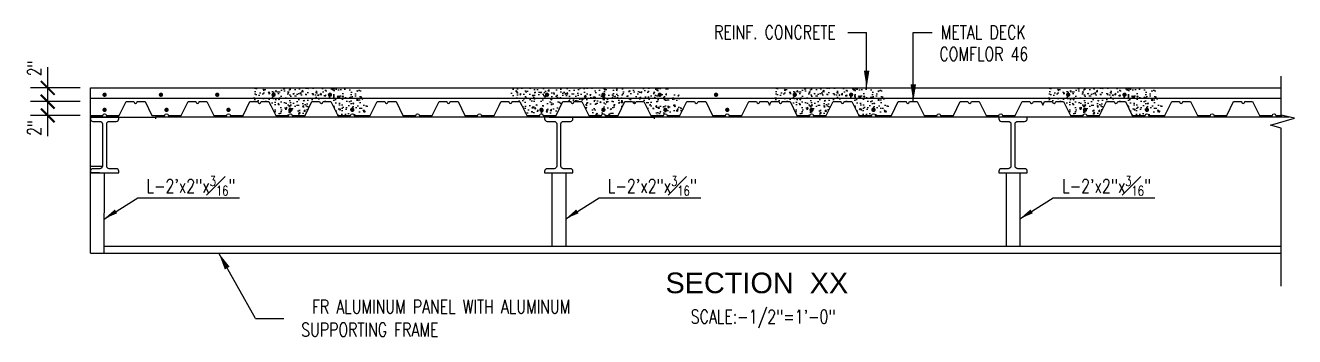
# Model space of a CAD drawing. Header units: inches. Extents: x 58342 to 61343, y 11242 to 14225.
# Drawn here: x 59582.6 to 59767, y 13352.1 to 13397.3 of the extents above; entities that cross this region are included whole.
import ezdxf
from ezdxf.enums import TextEntityAlignment as Align

# ---------------------------------------------------------------- set-up
doc = ezdxf.new("R2010")
doc.units = ezdxf.units.IN
doc.header["$MEASUREMENT"] = 0
doc.header["$PDMODE"] = 3
doc.linetypes.add('HIDDEN', pattern=[0.375, 0.25, -0.125])
for name, color, linetype in [('A-TEXT-P', 242, 'Continuous'), ('BAR', 4, 'Continuous'), ('CONC', 3, 'Continuous'), ('GC', 3, 'Continuous'), ('GIRDER', 6, 'HIDDEN'), ('L5', 5, 'Continuous'), ('WALL', 3, 'Continuous')]:
    doc.layers.add(name, color=color, linetype=linetype)
doc.styles.add('16 scale', font='arial.ttf')
doc.styles.add('ROMANS', font='simplex.shx', dxfattribs={"width": 0.75})
doc.dimstyles.new('1-24', dxfattribs={"dimtxt": 2, "dimasz": 2, "dimexe": 2.5, "dimexo": 1.5, "dimgap": 0.75, "dimtad": 1, "dimdec": 6, "dimzin": 3, "dimdsep": 46, "dimlunit": 4, "dimtxsty": 'ROMANS', "dimblk": 'ARCHTICK', "dimcen": 0, "dimdle": 3, "dimclrd": 1, "dimclre": 1, "dimclrt": 2, "dimazin": 0, "dimtfac": 0.75, "dimtdec": 6, "dimtix": 1, "dimtmove": 2, "dimatfit": 3, "dimfxl": 0, "dimfrac": 1, "dimtolj": 1, "dimtzin": 1, "dimarcsym": 0})

# ---------------------------------------------------------------- blocks, each defined once
blk = doc.blocks.new('_ARCHTICK')
at = {"color": 0, "linetype": 'ByBlock', "const_width": 0.15}
blk.add_lwpolyline([(-0.5, -0.5), (0.5, 0.5)], dxfattribs=at)
blk = doc.blocks.new('*D1214')
at = {"layer": 'DEFPOINTS', "color": 0, "linetype": 'Continuous', "ltscale": 5, "transparency": 16777216}
for p in [(59585.87, 13388.19), (59592.07, 13388.19), (59592.07, 13386.19)]:
    blk.add_point(p, dxfattribs=at)
at = {"layer": 'GIRDER', "color": 1, "linetype": 'Continuous', "lineweight": -2, "ltscale": 5, "transparency": 16777216}
for p, q in [((59585.87, 13383.19), (59585.87, 13391.19)), ((59590.57, 13388.19), (59583.37, 13388.19)), ((59590.57, 13386.19), (59583.37, 13386.19))]:
    blk.add_line(p, q, dxfattribs=at)
at = {"layer": 'GIRDER', "color": 1, "linetype": 'Continuous', "lineweight": -2, "ltscale": 5, "transparency": 16777216, "xscale": 2, "yscale": 2, "zscale": 2}
for p, rotation in [((59585.87, 13388.19), 90), ((59585.87, 13386.19), 270)]:
    blk.add_blockref('_ARCHTICK', p, dxfattribs=dict(at, rotation=rotation))
at = {"layer": 'GIRDER', "color": 2, "linetype": 'Continuous', "ltscale": 5, "transparency": 16777216, "insert": (59583.93, 13391.03), "char_height": 2, "attachment_point": 5, "rotation": 90, "style": 'ROMANS'}
blk.add_mtext('\\A1;2"', dxfattribs=at)
blk = doc.blocks.new('*D1215')
at = {"layer": 'DEFPOINTS', "color": 0, "linetype": 'Continuous', "ltscale": 5, "transparency": 16777216}
for p in [(59585.87, 13386.19), (59592.07, 13386.19), (59592.07, 13384.19)]:
    blk.add_point(p, dxfattribs=at)
at = {"layer": 'GIRDER', "color": 1, "linetype": 'Continuous', "lineweight": -2, "ltscale": 5, "transparency": 16777216}
for p, q in [((59585.87, 13381.19), (59585.87, 13389.19)), ((59590.57, 13386.19), (59583.37, 13386.19)), ((59590.57, 13384.19), (59583.37, 13384.19))]:
    blk.add_line(p, q, dxfattribs=at)
at = {"layer": 'GIRDER', "color": 1, "linetype": 'Continuous', "lineweight": -2, "ltscale": 5, "transparency": 16777216, "xscale": 2, "yscale": 2, "zscale": 2}
for p, rotation in [((59585.87, 13386.19), 90), ((59585.87, 13384.19), 270)]:
    blk.add_blockref('_ARCHTICK', p, dxfattribs=dict(at, rotation=rotation))
at = {"layer": 'GIRDER', "color": 2, "linetype": 'Continuous', "ltscale": 5, "transparency": 16777216, "insert": (59583.93, 13382.38), "char_height": 2, "attachment_point": 5, "rotation": 90, "style": 'ROMANS'}
blk.add_mtext('\\A1;2"', dxfattribs=at)

msp = doc.modelspace()

# ---------------------------------------------------------------- hatches: boundary and pattern name
at = {"layer": 'CONC', "linetype": 'Continuous', "ltscale": 5}
h = msp.add_hatch(dxfattribs=at)
h.set_pattern_fill('AR-CONC', color=3, scale=0.25, style=0)
h.set_pattern_definition([(50, (57007.3617, 9316.4616), (1.79315046, -0.15688034), [0.1875, -2.0625]), (355, (57007.3617, 9316.4616), (-0.3468783, 1.8804803), [0.15, -1.65]), (100.4514, (57007.5112, 9316.4485), (1.44627345, 1.72359886), [0.1593505, -1.7528553]), (46.1842, (57007.3617, 9316.9616), (2.6681026, -0.4137975), [0.28125, -3.09375]), (96.6356, (57007.584, 9316.927), (2.3366568, 2.4352947), [0.2390257, -2.6292825]), (351.1842, (57007.3617, 9316.9616), (2.3366549, 2.4352965), [0.225, -2.475]), (21, (57007.6117, 9316.8366), (1.49226763, -1.00654723), [0.1875, -2.0625]), (326, (57007.6117, 9316.8366), (0.6082883, 1.8128751), [0.15, -1.65]), (71.4514, (57007.736, 9316.7527), (2.1005566, 0.80632624), [0.1593505, -1.7528553]), (37.5, (57007.3617, 9316.46156), (0.03039964, 0.832234635), [0, -1.63, 0, -1.675, 0, -1.65625]), (7.5, (57007.3617, 9316.4616), (0.65767384, 0.98602928), [0, -0.955, 0, -1.5925, 0, -0.63125]), (327.5, (57006.8042, 9316.46156), (1.33455609, -0.05638718), [0, -0.625, 0, -1.95, 0, -2.5875]), (317.5, (57006.5542, 9316.4616), (1.45796542, 0.25026246), [0, -0.8125, 0, -1.295, 0, -1.8375])])
h.paths.add_polyline_path([(59631.7864077, 13386.9941791), (59631.4722669, 13387.0590048), (59631.5858007, 13387.719114), (59631.3321372, 13388.0919284), (59631.341605, 13388.1919861), (59615.806399, 13388.1919861), (59616.0903238, 13387.9392596), (59615.2727143, 13387.2859139), (59615.9314838, 13387.0763613), (59615.2903456, 13386.5756638), (59615.526026, 13386.1919851), (59616.37936, 13386.1919851, 1), (59616.87936, 13386.1919851), (59618.00436, 13386.1919851), (59619.00436, 13384.1919851), (59620.87936, 13384.1919851, -1), (59621.37936, 13384.1919851), (59623.25436, 13384.1919851), (59624.25436, 13386.1919851), (59625.37936, 13386.1919851, 1), (59625.87936, 13386.1919851), (59627.00436, 13386.1919851), (59628.00436, 13384.1919851), (59629.87936, 13384.1919851, -1), (59630.37936, 13384.1919851), (59630.9550061, 13384.1919851), (59631.0207318, 13384.5060523), (59631.6809719, 13384.3874104), (59632.3649641, 13384.6009908), (59632.4124414, 13384.9047377), (59632.2566033, 13385.9101684)])
h = msp.add_hatch(dxfattribs=at)
h.set_pattern_fill('AR-CONC', color=3, scale=0.25, style=0)
h.set_pattern_definition([(50, (57079.8407, 9316.4616), (1.79315046, -0.15688034), [0.1875, -2.0625]), (355, (57079.8407, 9316.4616), (-0.3468783, 1.8804803), [0.15, -1.65]), (100.4514, (57079.9902, 9316.4485), (1.44627345, 1.72359886), [0.1593505, -1.7528553]), (46.1842, (57079.8407, 9316.9616), (2.6681026, -0.4137975), [0.28125, -3.09375]), (96.6356, (57080.063, 9316.927), (2.3366568, 2.4352947), [0.2390257, -2.6292825]), (351.1842, (57079.8407, 9316.9616), (2.3366549, 2.4352965), [0.225, -2.475]), (21, (57080.0907, 9316.8366), (1.49226763, -1.00654723), [0.1875, -2.0625]), (326, (57080.0907, 9316.8366), (0.6082883, 1.8128751), [0.15, -1.65]), (71.4514, (57080.2151, 9316.7527), (2.1005566, 0.80632624), [0.1593505, -1.7528553]), (37.5, (57079.84075, 9316.46156), (0.03039964, 0.832234635), [0, -1.63, 0, -1.675, 0, -1.65625]), (7.5, (57079.84075, 9316.4616), (0.65767384, 0.98602928), [0, -0.955, 0, -1.5925, 0, -0.63125]), (327.5, (57079.28325, 9316.46156), (1.33455609, -0.05638718), [0, -0.625, 0, -1.95, 0, -2.5875]), (317.5, (57079.0332, 9316.4616), (1.45796542, 0.25026246), [0, -0.8125, 0, -1.295, 0, -1.8375])])
h.paths.add_polyline_path([(59666.6083839, 13388.1919861), (59652.7194887, 13388.1919861), (59652.7164865, 13387.8729758), (59653.0391923, 13387.2300124), (59653.7172938, 13386.8971911), (59653.7152019, 13386.7163371), (59666.6083839, 13386.7163371), (59666.6083839, 13387.0374637, -0.4142135624), (59666.4521339, 13387.1937137, -0.4142135624), (59666.6083839, 13387.3499637)])
h.paths.add_polyline_path([(59658.5766298, 13387.1937137, -1), (59658.2641298, 13387.1937137, -1)], flags=16)
h.paths.add_polyline_path([(59660.7333839, 13386.1919851), (59661.8583839, 13386.1919851, 1), (59662.3583839, 13386.1919851), (59663.4833839, 13386.1919851), (59664.4833839, 13384.1919851), (59666.3583839, 13384.1919851, -0.4142135624), (59666.6083839, 13384.4419851), (59666.6083839, 13384.8453112, -0.4142135624), (59666.4521339, 13385.0015612, -0.4142135624), (59666.6083839, 13385.1578112), (59666.6083839, 13386.7163371), (59653.7152019, 13386.7163371), (59653.7134613, 13386.5658463), (59654.0320093, 13386.249162), (59654.0347976, 13386.1919851), (59654.4833839, 13386.1919851), (59654.7333839, 13385.6919851), (59655.4833839, 13384.1919851), (59657.3583839, 13384.1919851, -1), (59657.8583839, 13384.1919851), (59659.7333839, 13384.1919851)])
h.paths.add_polyline_path([(59657.7646339, 13385.0015612, -1), (59657.4521339, 13385.0015612, -1)], flags=16)
h.paths.add_polyline_path([(59669.7333839, 13386.1919851), (59670.8583839, 13386.1919851, 1), (59671.3583839, 13386.1919851), (59672.4833839, 13386.1919851), (59673.4833839, 13384.1919851), (59675.3583839, 13384.1919851, -1), (59675.8583839, 13384.1919851), (59677.7333839, 13384.1919851), (59678.246148, 13385.2175132), (59678.2112178, 13385.5316933), (59677.951298, 13386.206929), (59677.951298, 13386.7163371), (59666.6083839, 13386.7163371), (59666.6083839, 13385.1578112, -0.4142135624), (59666.7646339, 13385.0015612, -0.4142135624), (59666.6083839, 13384.8453112), (59666.6083839, 13384.4419851, -0.4142135624), (59666.8583839, 13384.1919851), (59668.7333839, 13384.1919851)])
h.paths.add_polyline_path([(59675.4521339, 13385.0015612, -1), (59675.7646339, 13385.0015612, -1)], flags=16)
h.paths.add_polyline_path([(59676.5997802, 13387.8170934), (59676.8597, 13388.0768018), (59677.0902413, 13388.1919861), (59666.6083839, 13388.1919861), (59666.6083839, 13387.3499637, -0.4142135624), (59666.7646339, 13387.1937137, -0.4142135624), (59666.6083839, 13387.0374637), (59666.6083839, 13386.7163371), (59677.951298, 13386.7163371), (59677.951298, 13386.7263303), (59677.7433784, 13387.1938024), (59677.0676196, 13387.2457472), (59676.6517804, 13387.3496213)])
h.paths.add_polyline_path([(59674.640138, 13387.1937137, -1), (59674.952638, 13387.1937137, -1)], flags=16)
h = msp.add_hatch(dxfattribs=at)
h.set_pattern_fill('AR-CONC', color=3, scale=0.25, style=0)
h.set_pattern_definition([(50, (57083.0907, 9316.4616), (1.79315046, -0.15688034), [0.1875, -2.0625]), (355, (57083.0907, 9316.4616), (-0.3468783, 1.8804803), [0.15, -1.65]), (100.4514, (57083.2402, 9316.4485), (1.44627345, 1.72359886), [0.1593505, -1.7528553]), (46.1842, (57083.0907, 9316.9616), (2.6681026, -0.4137975), [0.28125, -3.09375]), (96.6356, (57083.313, 9316.927), (2.3366568, 2.4352947), [0.2390257, -2.6292825]), (351.1842, (57083.0907, 9316.9616), (2.3366549, 2.4352965), [0.225, -2.475]), (21, (57083.3407, 9316.8366), (1.49226763, -1.00654723), [0.1875, -2.0625]), (326, (57083.3407, 9316.8366), (0.6082883, 1.8128751), [0.15, -1.65]), (71.4514, (57083.4651, 9316.7527), (2.1005566, 0.80632624), [0.1593505, -1.7528553]), (37.5, (57083.09075, 9316.46156), (0.03039964, 0.832234635), [0, -1.63, 0, -1.675, 0, -1.65625]), (7.5, (57083.09075, 9316.4616), (0.65767384, 0.98602928), [0, -0.955, 0, -1.5925, 0, -0.63125]), (327.5, (57082.53325, 9316.46156), (1.33455609, -0.05638718), [0, -0.625, 0, -1.95, 0, -2.5875]), (317.5, (57082.2832, 9316.4616), (1.45796542, 0.25026246), [0, -0.8125, 0, -1.295, 0, -1.8375])])
h.paths.add_polyline_path([(59707.5154316, 13386.9941791), (59707.2012908, 13387.0590048), (59707.3148246, 13387.719114), (59707.0611611, 13388.0919284), (59707.0706289, 13388.1919861), (59691.5354229, 13388.1919861), (59691.8193477, 13387.9392596), (59691.0017382, 13387.2859139), (59691.6605077, 13387.0763613), (59691.0193695, 13386.5756638), (59691.2550499, 13386.1919851), (59692.1083839, 13386.1919851, 1), (59692.6083839, 13386.1919851), (59693.7333839, 13386.1919851), (59694.7333839, 13384.1919851), (59696.6083839, 13384.1919851, -1), (59697.1083839, 13384.1919851), (59698.9833839, 13384.1919851), (59699.9833839, 13386.1919851), (59701.1083839, 13386.1919851, 1), (59701.6083839, 13386.1919851), (59702.7333839, 13386.1919851), (59703.7333839, 13384.1919851), (59705.6083839, 13384.1919851, -1), (59706.1083839, 13384.1919851), (59706.68403, 13384.1919851), (59706.7497557, 13384.5060523), (59707.4099958, 13384.3874104), (59708.0939881, 13384.6009908), (59708.1414653, 13384.9047377), (59707.9856272, 13385.9101684)])
h = msp.add_hatch(dxfattribs=at)
h.set_pattern_fill('AR-CONC', color=3, scale=0.25, style=0)
h.set_pattern_definition([(50, (57122.8198, 9316.4616), (1.79315046, -0.15688034), [0.1875, -2.0625]), (355, (57122.8198, 9316.4616), (-0.3468783, 1.8804803), [0.15, -1.65]), (100.4514, (57122.9692, 9316.4485), (1.44627345, 1.72359886), [0.1593505, -1.7528553]), (46.1842, (57122.8198, 9316.9616), (2.6681026, -0.4137975), [0.28125, -3.09375]), (96.6356, (57123.042, 9316.927), (2.3366568, 2.4352947), [0.2390257, -2.6292825]), (351.1842, (57122.8198, 9316.9616), (2.3366549, 2.4352965), [0.225, -2.475]), (21, (57123.0698, 9316.8366), (1.49226763, -1.00654723), [0.1875, -2.0625]), (326, (57123.0698, 9316.8366), (0.6082883, 1.8128751), [0.15, -1.65]), (71.4514, (57123.1941, 9316.7527), (2.1005566, 0.80632624), [0.1593505, -1.7528553]), (37.5, (57122.8198, 9316.46156), (0.03039964, 0.832234635), [0, -1.63, 0, -1.675, 0, -1.65625]), (7.5, (57122.8198, 9316.4616), (0.65767384, 0.98602928), [0, -0.955, 0, -1.5925, 0, -0.63125]), (327.5, (57122.2623, 9316.46156), (1.33455609, -0.05638718), [0, -0.625, 0, -1.95, 0, -2.5875]), (317.5, (57122.0123, 9316.4616), (1.45796542, 0.25026246), [0, -0.8125, 0, -1.295, 0, -1.8375])])
h.paths.add_polyline_path([(59747.2444555, 13386.9941791), (59746.9303147, 13387.0590048), (59747.0438485, 13387.719114), (59746.790185, 13388.0919284), (59746.7996528, 13388.1919861), (59731.2644468, 13388.1919861), (59731.5483716, 13387.9392596), (59730.7307621, 13387.2859139), (59731.3895316, 13387.0763613), (59730.7483934, 13386.5756638), (59730.9840738, 13386.1919851), (59731.8374078, 13386.1919851, 1), (59732.3374078, 13386.1919851), (59733.4624078, 13386.1919851), (59734.4624078, 13384.1919851), (59736.3374078, 13384.1919851, -1), (59736.8374078, 13384.1919851), (59738.7124078, 13384.1919851), (59739.7124078, 13386.1919851), (59740.8374078, 13386.1919851, 1), (59741.3374078, 13386.1919851), (59742.4624078, 13386.1919851), (59743.4624078, 13384.1919851), (59745.3374078, 13384.1919851, -1), (59745.8374078, 13384.1919851), (59746.4130539, 13384.1919851), (59746.4787796, 13384.5060523), (59747.1390197, 13384.3874104), (59747.823012, 13384.6009908), (59747.8704892, 13384.9047377), (59747.7146511, 13385.9101684)])

# ---------------------------------------------------------------- linework, layer by layer
at = {"layer": 'BAR', "linetype": 'Continuous', "ltscale": 5}
msp.add_line((59592.06686, 13386.7163371), (59765.0911523, 13386.7163371), dxfattribs=at)
at = {"layer": 'BAR', "linetype": 'Continuous', "ltscale": 5, "const_width": 0.3125}
for points in [[(59593.97311, 13387.1937137, 1), (59594.28561, 13387.1937137, 1)], [(59602.1611141, 13387.1937137, 1), (59602.4736141, 13387.1937137, 1)], [(59610.3451182, 13387.1937137, 1), (59610.6576182, 13387.1937137, 1)], [(59618.5331223, 13387.1937137, 1), (59618.8456223, 13387.1937137, 1)], [(59626.7211264, 13387.1937137, 1), (59627.0336264, 13387.1937137, 1)], [(59658.2641298, 13387.1937137, 1), (59658.5766298, 13387.1937137, 1)], [(59666.4521339, 13387.1937137, 1), (59666.7646339, 13387.1937137, 1)], [(59674.640138, 13387.1937137, 1), (59674.952638, 13387.1937137, 1)], [(59682.8241421, 13387.1937137, 1), (59683.1366421, 13387.1937137, 1)], [(59694.2621462, 13387.1937137, 1), (59694.5746462, 13387.1937137, 1)], [(59702.4501503, 13387.1937137, 1), (59702.7626503, 13387.1937137, 1)], [(59733.9911701, 13387.1937137, 1), (59734.3036701, 13387.1937137, 1)], [(59742.1791742, 13387.1937137, 1), (59742.4916742, 13387.1937137, 1)], [(59593.97311, 13385.0015612, 1), (59594.28561, 13385.0015612, 1)], [(59602.97311, 13385.0015612, 1), (59603.28561, 13385.0015612, 1)], [(59611.97311, 13385.0015612, 1), (59612.28561, 13385.0015612, 1)], [(59620.97311, 13385.0015612, 1), (59621.28561, 13385.0015612, 1)], [(59629.97311, 13385.0015612, 1), (59630.28561, 13385.0015612, 1)], [(59657.4521339, 13385.0015612, 1), (59657.7646339, 13385.0015612, 1)], [(59666.4521339, 13385.0015612, 1), (59666.7646339, 13385.0015612, 1)], [(59675.4521339, 13385.0015612, 1), (59675.7646339, 13385.0015612, 1)], [(59684.4521339, 13385.0015612, 1), (59684.7646339, 13385.0015612, 1)], [(59696.7021339, 13385.0015612, 1), (59697.0146339, 13385.0015612, 1)], [(59705.7021339, 13385.0015612, 1), (59706.0146339, 13385.0015612, 1)], [(59736.4311578, 13385.0015612, 1), (59736.7436578, 13385.0015612, 1)], [(59745.4311578, 13385.0015612, 1), (59745.7436578, 13385.0015612, 1)]]:
    msp.add_lwpolyline(points, format="xyb", close=True, dxfattribs=at)
at = {"layer": 'CONC', "linetype": 'Continuous', "ltscale": 5}
for p, q in [((59592.06686, 13388.1919861), (59765.0911523, 13388.1919861)), ((59592.06686, 13364.1919861), (59765.0911523, 13364.1919861))]:
    msp.add_line(p, q, dxfattribs=at)
at = {"layer": 'GC'}
for p, q in [((59592.06686, 13364.1919861), (59592.06686, 13388.1919861)), ((59592.06686, 13383.9419851), (59601.50436, 13383.9419851)), ((59658.7291349, 13383.9419851), (59673.9833839, 13383.9419851)), ((59594.06686, 13364.1919861), (59594.12936, 13375.8319851)), ((59659.12936, 13375.8319851), (59659.12936, 13365.1919861)), ((59661.12936, 13375.8319851), (59661.12936, 13365.1919861)), ((59725.12936, 13375.8319851), (59725.12936, 13365.1919861)), ((59727.12936, 13375.8319851), (59727.12936, 13365.1919861))]:
    msp.add_line(p, q, dxfattribs=at)
at = {"layer": 'GIRDER', "color": 1, "linetype": 'Continuous', "ltscale": 5}
for p, q in [((59702.1307366, 13396.2211093), (59704.8610768, 13396.2211093)), ((59704.8610768, 13388.1919861), (59704.8610768, 13396.2211093)), ((59711.6413767, 13386.1919861), (59711.6413767, 13396.2211093)), ((59711.6413767, 13396.2211093), (59714.3717168, 13396.2211093)), ((59616.0608767, 13354.6808808), (59610.7097433, 13364.1919861)), ((59616.0608767, 13354.6808808), (59620.1936428, 13354.6808808))]:
    msp.add_line(p, q, dxfattribs=at)
at = {"layer": 'GIRDER', "color": 3, "linetype": 'Continuous', "ltscale": 5}
for p, q in [((59766.2831516, 13383.9419851), (59601.50436, 13383.9419851)), ((59601.50436, 13383.9419851), (59601.50436, 13383.6919851)), ((59673.9833839, 13383.9419851), (59673.9833839, 13383.6919851)), ((59592.06686, 13376.8319851), (59593.8238635, 13376.8319851)), ((59593.37936, 13375.8319851), (59592.06686, 13375.8319851)), ((59592.06686, 13364.1919861), (59765.0911523, 13364.1919861)), ((59594.0722295, 13365.1919861), (59661.12936, 13365.1919861)), ((59660.4348566, 13365.1919861), (59727.12936, 13365.1919861)), ((59726.4348566, 13365.1919861), (59765.0911523, 13365.1919861))]:
    msp.add_line(p, q, dxfattribs=at)
at = {"layer": 'GIRDER', "color": 1, "linetype": 'Continuous', "ltscale": 5}
for points in [[(59704.8610768, 13388.1919861, 0, 0.8, 0), (59704.8610768, 13390.6919861, 0.8, 0.8, 0)], [(59711.6413767, 13386.1919861, 0, 0.8, 0), (59711.6413767, 13388.6919861, 0.8, 0.8, 0)], [(59610.7097433, 13364.1919861, 0, 0.8, 0), (59611.9501948, 13362.0214377, 0.8, 0.8, 0)]]:
    msp.add_lwpolyline(points, format="xyseb", dxfattribs=at)
at = {"layer": 'GIRDER', "color": 4, "linetype": 'Continuous', "ltscale": 5}
for points in [[(59594.4348566, 13382.9492913, -0.4142135624), (59594.8098566, 13383.3242913), (59595.81686, 13383.3242913, 0.4142135624), (59596.19186, 13383.6992913), (59596.19186, 13383.9419851), (59592.06686, 13383.9419851), (59592.06686, 13383.6992913, 0.4142135624), (59592.44186, 13383.3242913), (59593.4488635, 13383.3242913, -0.4142135624), (59593.8238635, 13382.9492913), (59593.8238635, 13376.8246788, -0.4142135624), (59593.4488635, 13376.4496788), (59592.44186, 13376.4496788, 0.4142135623), (59592.06686, 13376.0746788), (59592.06686, 13375.8319851), (59596.19186, 13375.8319851), (59596.19186, 13376.0746788, 0.4142135624), (59595.81686, 13376.4496788), (59594.8098566, 13376.4496788, -0.4142135624), (59594.4348566, 13376.8246788)], [(59660.4348566, 13382.9492913, -0.4142135624), (59660.8098566, 13383.3242913), (59661.81686, 13383.3242913, 0.4142135624), (59662.19186, 13383.6992913), (59662.19186, 13383.9419851), (59658.06686, 13383.9419851), (59658.06686, 13383.6992913, 0.4142135624), (59658.44186, 13383.3242913), (59659.4488635, 13383.3242913, -0.4142135624), (59659.8238635, 13382.9492913), (59659.8238635, 13376.8246788, -0.4142135624), (59659.4488635, 13376.4496788), (59658.44186, 13376.4496788, 0.4142135623), (59658.06686, 13376.0746788), (59658.06686, 13375.8319851), (59662.19186, 13375.8319851), (59662.19186, 13376.0746788, 0.4142135624), (59661.81686, 13376.4496788), (59660.8098566, 13376.4496788, -0.4142135624), (59660.4348566, 13376.8246788)], [(59726.4348566, 13382.9492913, -0.4142135624), (59726.8098566, 13383.3242913), (59727.81686, 13383.3242913, 0.4142135624), (59728.19186, 13383.6992913), (59728.19186, 13383.9419851), (59724.06686, 13383.9419851), (59724.06686, 13383.6992913, 0.4142135624), (59724.44186, 13383.3242913), (59725.4488635, 13383.3242913, -0.4142135624), (59725.8238635, 13382.9492913), (59725.8238635, 13376.8246788, -0.4142135624), (59725.4488635, 13376.4496788), (59724.44186, 13376.4496788, 0.4142135623), (59724.06686, 13376.0746788), (59724.06686, 13375.8319851), (59728.19186, 13375.8319851), (59728.19186, 13376.0746788, 0.4142135624), (59727.81686, 13376.4496788), (59726.8098566, 13376.4496788, -0.4142135624), (59726.4348566, 13376.8246788)]]:
    msp.add_lwpolyline(points, format="xyb", close=True, dxfattribs=at)
at = {"layer": 'L5'}
for points in [[(59592.06686, 13384.1919851), (59593.87936, 13384.1919851, -1), (59594.37936, 13384.1919851), (59596.25436, 13384.1919851), (59597.25436, 13386.1919851), (59598.37936, 13386.1919851, 1), (59598.87936, 13386.1919851), (59600.00436, 13386.1919851), (59601.00436, 13384.1919851), (59602.87936, 13384.1919851, -1), (59603.37936, 13384.1919851), (59605.25436, 13384.1919851), (59606.25436, 13386.1919851), (59607.37936, 13386.1919851, 1), (59607.87936, 13386.1919851), (59609.00436, 13386.1919851), (59610.00436, 13384.1919851), (59611.87936, 13384.1919851, -1), (59612.37936, 13384.1919851), (59614.25436, 13384.1919851), (59615.25436, 13386.1919851), (59616.37936, 13386.1919851, 1), (59616.87936, 13386.1919851), (59618.00436, 13386.1919851), (59618.25436, 13385.6919851)], [(59615.00436, 13385.6919851), (59615.25436, 13386.1919851), (59616.37936, 13386.1919851, 1), (59616.87936, 13386.1919851), (59618.00436, 13386.1919851), (59619.00436, 13384.1919851), (59620.87936, 13384.1919851, -1), (59621.37936, 13384.1919851), (59623.25436, 13384.1919851), (59624.25436, 13386.1919851), (59625.37936, 13386.1919851, 1), (59625.87936, 13386.1919851), (59627.00436, 13386.1919851), (59628.00436, 13384.1919851), (59629.87936, 13384.1919851, -1), (59630.37936, 13384.1919851), (59630.9958736, 13384.1919851)], [(59630.9958736, 13384.1919851), (59632.7333839, 13384.1919851), (59633.7333839, 13386.1919851), (59634.8583839, 13386.1919851, 1), (59635.3583839, 13386.1919851), (59636.4833839, 13386.1919851), (59637.4833839, 13384.1919851), (59639.3583839, 13384.1919851, -1), (59639.8583839, 13384.1919851), (59641.7333839, 13384.1919851), (59642.7333839, 13386.1919851), (59643.8583839, 13386.1919851, 1), (59644.3583839, 13386.1919851), (59645.4833839, 13386.1919851), (59646.4833839, 13384.1919851), (59648.3583839, 13384.1919851, -1), (59648.8583839, 13384.1919851), (59650.7333839, 13384.1919851), (59651.7333839, 13386.1919851), (59652.8583839, 13386.1919851, 1), (59653.3583839, 13386.1919851), (59654.4833839, 13386.1919851), (59654.7333839, 13385.6919851)], [(59651.4833839, 13385.6919851), (59651.7333839, 13386.1919851), (59652.8583839, 13386.1919851, 1), (59653.3583839, 13386.1919851), (59654.4833839, 13386.1919851), (59655.4833839, 13384.1919851), (59657.3583839, 13384.1919851, -1), (59657.8583839, 13384.1919851), (59659.7333839, 13384.1919851), (59660.7333839, 13386.1919851), (59661.8583839, 13386.1919851, 1), (59662.3583839, 13386.1919851), (59663.4833839, 13386.1919851), (59664.4833839, 13384.1919851), (59666.3583839, 13384.1919851, -1), (59666.8583839, 13384.1919851), (59668.7333839, 13384.1919851), (59669.7333839, 13386.1919851), (59670.8583839, 13386.1919851, 1), (59671.3583839, 13386.1919851), (59672.4833839, 13386.1919851), (59673.4833839, 13384.1919851), (59675.3583839, 13384.1919851, -1), (59675.8583839, 13384.1919851), (59677.7333839, 13384.1919851), (59678.7333839, 13386.1919851), (59679.8583839, 13386.1919851, 1), (59680.3583839, 13386.1919851), (59681.4833839, 13386.1919851), (59682.4833839, 13384.1919851), (59684.3583839, 13384.1919851, -1), (59684.8583839, 13384.1919851), (59686.7333839, 13384.1919851), (59687.7333839, 13386.1919851), (59688.8583839, 13386.1919851, 1), (59689.3583839, 13386.1919851), (59690.4833839, 13386.1919851), (59690.7333839, 13385.6919851)], [(59690.7333839, 13385.6919851), (59690.9833839, 13386.1919851), (59692.1083839, 13386.1919851, 1), (59692.6083839, 13386.1919851), (59693.7333839, 13386.1919851), (59694.7333839, 13384.1919851), (59696.6083839, 13384.1919851, -1), (59697.1083839, 13384.1919851), (59698.9833839, 13384.1919851), (59699.9833839, 13386.1919851), (59701.1083839, 13386.1919851, 1), (59701.6083839, 13386.1919851), (59702.7333839, 13386.1919851), (59703.7333839, 13384.1919851), (59705.6083839, 13384.1919851, -1), (59706.1083839, 13384.1919851), (59706.7248975, 13384.1919851)], [(59706.7248975, 13384.1919851), (59708.4624078, 13384.1919851), (59709.4624078, 13386.1919851), (59710.5874078, 13386.1919851, 1), (59711.0874078, 13386.1919851), (59712.2124078, 13386.1919851), (59713.2124078, 13384.1919851), (59715.0874078, 13384.1919851, -1), (59715.5874078, 13384.1919851), (59717.4624078, 13384.1919851), (59718.4624078, 13386.1919851), (59719.5874078, 13386.1919851, 1), (59720.0874078, 13386.1919851), (59721.2124078, 13386.1919851), (59722.2124078, 13384.1919851), (59724.0874078, 13384.1919851, -1), (59724.5874078, 13384.1919851), (59726.4624078, 13384.1919851), (59727.4624078, 13386.1919851), (59728.5874078, 13386.1919851, 1), (59729.0874078, 13386.1919851), (59730.2124078, 13386.1919851), (59730.4624078, 13385.6919851)], [(59730.4624078, 13385.6919851), (59730.7124078, 13386.1919851), (59731.8374078, 13386.1919851, 1), (59732.3374078, 13386.1919851), (59733.4624078, 13386.1919851), (59734.4624078, 13384.1919851), (59736.3374078, 13384.1919851, -1), (59736.8374078, 13384.1919851), (59738.7124078, 13384.1919851), (59739.7124078, 13386.1919851), (59740.8374078, 13386.1919851, 1), (59741.3374078, 13386.1919851), (59742.4624078, 13386.1919851), (59743.4624078, 13384.1919851), (59745.3374078, 13384.1919851, -1), (59745.8374078, 13384.1919851), (59746.4539214, 13384.1919851)], [(59746.4539214, 13384.1919851), (59748.1914318, 13384.1919851), (59749.1914318, 13386.1919851), (59750.3164318, 13386.1919851, 1), (59750.8164318, 13386.1919851), (59751.9414318, 13386.1919851), (59752.9414318, 13384.1919851), (59754.8164318, 13384.1919851, -1), (59755.3164318, 13384.1919851), (59757.1914318, 13384.1919851), (59758.1914318, 13386.1919851), (59759.3164318, 13386.1919851, 1), (59759.8164318, 13386.1919851), (59760.9414318, 13386.1919851), (59761.9414318, 13384.1919851), (59763.8164318, 13384.1919851, -1), (59764.3164318, 13384.1919851), (59765.1769337, 13384.1919851)]]:
    msp.add_lwpolyline(points, format="xyb", dxfattribs=at)
at = {"layer": 'WALL', "color": 1}
msp.add_lwpolyline([(59765.0911523, 13359.3673531), (59765.0911523, 13382.3294039), (59763.5265797, 13382.7851644), (59767.0488681, 13383.7689367), (59765.0911523, 13384.2113712), (59765.0911523, 13389.9057211)], dxfattribs=at)

# ---------------------------------------------------------------- texts
at = {"layer": 'A-TEXT-P', "color": 4, "style": '16 scale'}
msp.add_text('SECTION  XX', height=3, dxfattribs=at).set_placement((59688.9076075, 13358.3639691), align=Align.CENTER)
at = {"layer": 'GIRDER', "color": 2, "linetype": 'Continuous', "ltscale": 5, "char_height": 2, "attachment_point": 5, "style": 'ROMANS'}
for s, insert in [('REINF. CONCRETE', (59691.546436, 13396.2696138)), ('METAL DECK', (59721.7946959, 13396.2696138)), ('COMFLOR 46', (59721.8900174, 13393.1074471)), ('\\A1;L-2\'x2"x{\\H0.7x;\\S3#16;}"', (59606.6782726, 13373.9471884)), ('\\A1;L-2\'x2"x{\\H0.7x;\\S3#16;}"', (59673.7236302, 13373.9471884)), ('\\A1;L-2\'x2"x{\\H0.7x;\\S3#16;}"', (59739.7236302, 13373.9471884)), ('\\A1;FR ALUMINUM PANEL WITH ALUMINUM', (59643.0265217, 13356.4065107)), ('SCALE:-1/2"=1\'-0"', (59689.8167521, 13354.627932)), ('\\A1;SUPPORTING FRAME ', (59632.6678813, 13353.0601957))]:
    msp.add_mtext(s, dxfattribs=dict(at, insert=insert))

# ---------------------------------------------------------------- dimensions: what is measured, and where the dimension line sits
at = {"layer": 'GIRDER', "linetype": 'Continuous', "ltscale": 5}
for base, p1, p2, picture, middle in [((59585.8737187, 13388.1919861), (59592.06686, 13386.1919861), (59592.06686, 13388.1919861), '*D1214', (59583.9332425, 13391.025171)), ((59585.8737187, 13386.1919861), (59592.06686, 13384.1919861), (59592.06686, 13386.1919861), '*D1215', (59583.9332425, 13382.3755793))]:
    dim = msp.add_linear_dim(base=base, p1=p1, p2=p2, angle=90, dimstyle='1-24', dxfattribs=at)
    dim.commit()
    dim.dimension.update_dxf_attribs({"geometry": picture, "text_midpoint": middle, "dimtype": 161})

# ---------------------------------------------------------------- leaders
for points in [[(59594.0936988, 13369.1904375), (59598.9433526, 13372.2215584), (59613.7130955, 13372.2215584)], [(59661.1390564, 13369.1904375), (59665.9887102, 13372.2215584), (59680.7584531, 13372.2215584)], [(59727.1390564, 13369.1904375), (59731.9887102, 13372.2215584), (59746.7584531, 13372.2215584)]]:
    msp.add_leader(points, dimstyle='1-24', dxfattribs=at)

doc.saveas('drawing.dxf')
